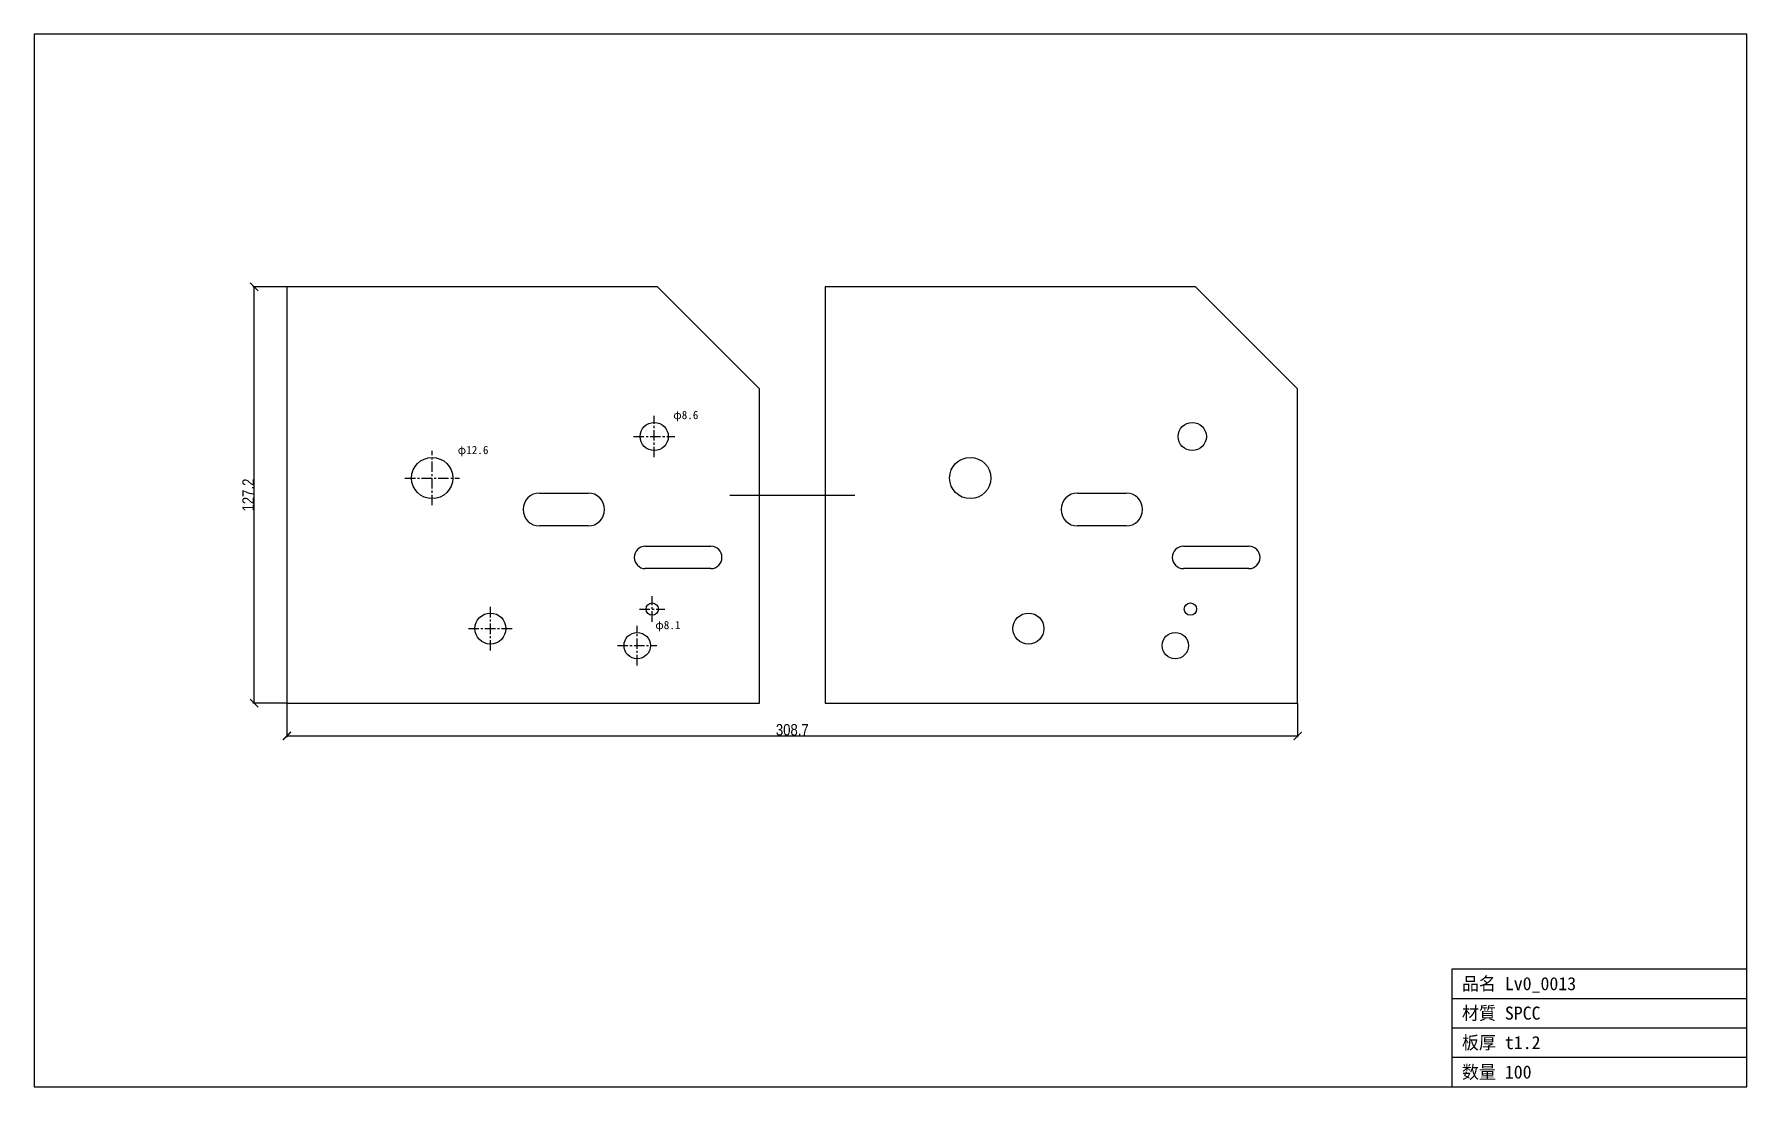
# Model space of a CAD drawing. Header units: millimetres. Extents: x -77 to 446, y -117 to 204.
import ezdxf

# ---------------------------------------------------------------- set-up
doc = ezdxf.new("R2010")
doc.units = ezdxf.units.MM
doc.linetypes.add('CENTER', pattern=[5.08, 3.175, -0.635, 0.635, -0.635])
for name, color, linetype in [('ケガキ', 7, 'Continuous'), ('中心線', 7, 'Continuous'), ('図枠', 7, 'Continuous'), ('外形', 7, 'Continuous'), ('寸法', 7, 'Continuous'), ('文字', 7, 'Continuous')]:
    doc.layers.add(name, color=color, linetype=linetype)
doc.styles.add('OpenSansCondensed-Light', font='OpenSansCondensed-Light.ttf')
doc.dimstyles.new('EZDXF', dxfattribs={"dimtxt": 0.25, "dimasz": 0.175, "dimexe": 0.375, "dimexo": 0.125, "dimgap": 0.1, "dimtad": 1, "dimlfac": 100, "dimzin": 12, "dimdsep": 46, "dimtxsty": 'OpenSansCondensed-Light', "dimblk": 'ARCHTICK', "dimcen": 2.5, "dimazin": 3, "dimtfac": 0.5, "dimtmove": 2, "dimatfit": 3})

# ---------------------------------------------------------------- blocks, each defined once
blk = doc.blocks.new('_ARCHTICK')
at = {"color": 0, "linetype": 'BYBLOCK', "const_width": 0.15}
blk.add_lwpolyline([(-0.5, -0.5), (0.5, 0.5)], dxfattribs=at)

msp = doc.modelspace()

# ---------------------------------------------------------------- linework, layer by layer
at = {"layer": 'ケガキ'}
msp.add_line((135.26, 63.58), (173.41, 63.58), dxfattribs=at)
at = {"layer": '中心線', "color": 1, "linetype": 'CENTER'}
for p, q in [((112.17, 75.15), (112.17, 87.77)), ((105.86, 81.46), (118.48, 81.46)), ((44.36, 60.47), (44.36, 77.08)), ((36.05, 68.78), (52.66, 68.78)), ((111.58, 24.88), (111.58, 32.64)), ((62.14, 16.05), (62.14, 29.51)), ((107.7, 28.76), (115.46, 28.76)), ((55.41, 22.78), (68.87, 22.78)), ((106.98, 11.55), (106.98, 23.61)), ((100.95, 17.58), (113.01, 17.58))]:
    msp.add_line(p, q, dxfattribs=at)
at = {"layer": '図枠'}
for p, q in [((445.85, 204.33), (-77.17, 204.33)), ((-77.17, 204.33), (-77.17, -117.17)), ((445.85, -117.17), (445.85, 204.33)), ((355.85, -117.17), (355.85, -81.17)), ((355.85, -81.17), (445.85, -81.17)), ((355.85, -90.17), (445.85, -90.17)), ((355.85, -99.17), (445.85, -99.17)), ((355.85, -108.17), (445.85, -108.17)), ((-77.17, -117.17), (445.85, -117.17))]:
    msp.add_line(p, q, dxfattribs=at)
at = {"layer": '外形'}
for p, q in [((0, 127.16), (0, 0)), ((113.14, 127.16), (0, 127.16)), ((144.34, 95.97), (113.14, 127.16)), ((164.34, 127.16), (164.34, 0)), ((277.48, 127.16), (164.34, 127.16)), ((308.68, 95.97), (277.48, 127.16)), ((144.34, 0), (144.34, 95.97)), ((308.68, 0), (308.68, 95.97)), ((77.15, 64.19), (91.97, 64.19)), ((241.49, 64.19), (256.31, 64.19)), ((91.97, 54.14), (77.15, 54.14)), ((256.31, 54.14), (241.49, 54.14)), ((109.46, 47.92), (129.46, 47.92)), ((273.8, 47.92), (293.8, 47.92)), ((129.46, 41.12), (109.46, 41.12)), ((293.8, 41.12), (273.8, 41.12)), ((0, 0), (144.34, 0)), ((164.34, 0), (308.68, 0))]:
    msp.add_line(p, q, dxfattribs=at)
for centre, radius in [((112.17, 81.46), 4.31), ((276.5, 81.46), 4.31), ((44.36, 68.78), 6.3), ((208.69, 68.78), 6.3), ((62.14, 22.78), 4.73), ((111.58, 28.76), 1.88), ((226.48, 22.78), 4.73), ((275.92, 28.76), 1.88), ((106.98, 17.58), 4.03), ((271.32, 17.58), 4.03)]:
    msp.add_circle(centre, radius, dxfattribs=at)
for centre, radius, start, end in [((77.15, 59.16), 5.03, 90, -90), ((91.97, 59.16), 5.03, -90, 90), ((241.49, 59.16), 5.03, 90, -90), ((256.31, 59.16), 5.03, -90, 90), ((109.46, 44.52), 3.4, 90, -90), ((129.46, 44.52), 3.4, -90, 90), ((273.8, 44.52), 3.4, 90, -90), ((293.8, 44.52), 3.4, -90, 90)]:
    msp.add_arc(centre, radius, start, end, dxfattribs=at)

# ---------------------------------------------------------------- texts
at = {"layer": '文字'}
for s, height, p in [('φ8.6', 2.5, (117.98, 86.77)), ('φ12.6', 2.5, (52.16, 76.08)), ('φ8.1', 2.5, (112.51, 22.61)), ('品名 Lv0_0013', 4, (358.85, -87.67)), ('材質 SPCC', 4, (358.85, -96.67)), ('板厚 t1.2', 4, (358.85, -105.67)), ('数量 100', 4, (358.85, -114.67))]:
    msp.add_text(s, height=height, dxfattribs=at).set_placement(p)

# ---------------------------------------------------------------- dimensions: what is measured, and where the dimension line sits
at = {"layer": '寸法'}
msp.add_linear_dim(base=(-10, 0), p1=(0, 0), p2=(0, 127.16), angle=90, dimstyle='EZDXF', override={"dimtxt": 3.5, "dimasz": 2.5, "dimdec": 1, "dimlfac": 1}, dxfattribs=at).render()
msp.add_linear_dim(base=(0, -10), p1=(0, 0), p2=(308.68, 0), dimstyle='EZDXF', override={"dimtxt": 3.5, "dimasz": 2.5, "dimdec": 1, "dimlfac": 1}, dxfattribs=at).render()

doc.saveas('drawing.dxf')
